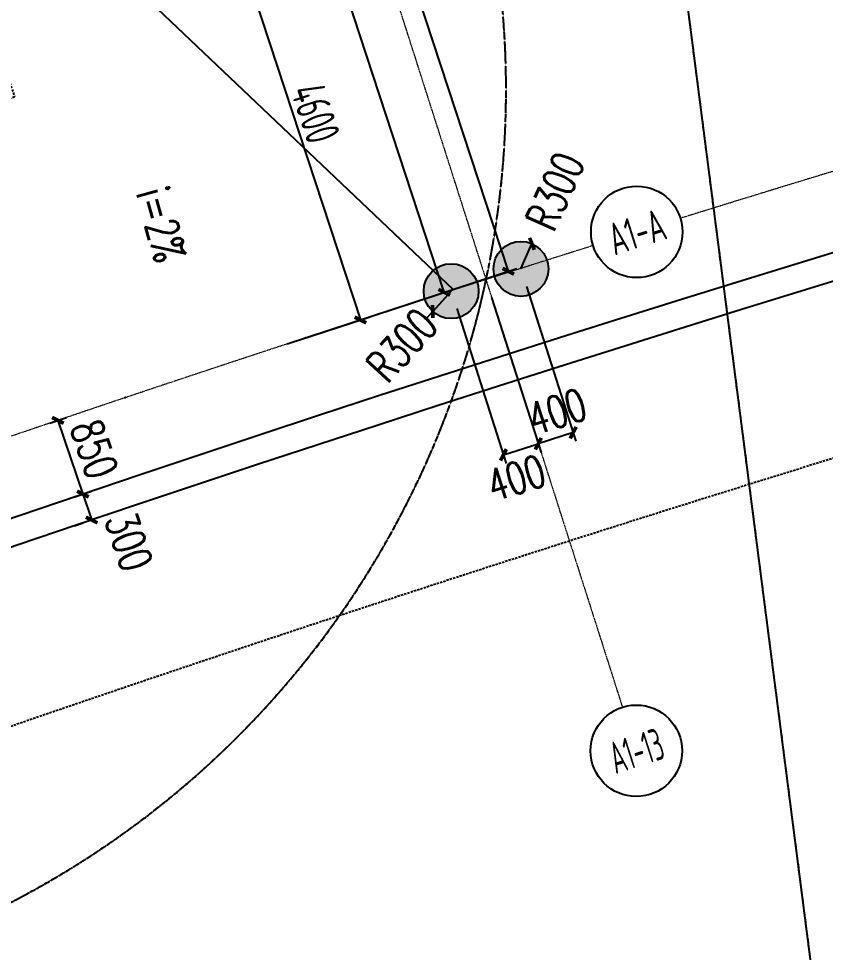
# Model space of a CAD drawing. Header units: millimetres. Extents: x -167 to 12027559, y -6694179 to 6449.
# Drawn here: x 11685704 to 11694520, y -6426227 to -6416026 of the extents above; entities that cross this region are included whole.
import ezdxf
from ezdxf.enums import TextEntityAlignment as Align

# ---------------------------------------------------------------- set-up
doc = ezdxf.new("R2010")
doc.units = ezdxf.units.MM
doc.header["$LTSCALE"] = 10
for name, pattern in [('A1-RG-AXIS$0$CENTER', [50.8, 31.75, -6.35, 6.35, -6.35]), ('A1-RI-F1$0$442 Site - Ground$0$HIDDEN2', [0.1875, 0.125, -0.0625]), ('A1-RI-F1$0$CENTER2', [1.125, 0.75, -0.125, 0.125, -0.125]), ('A1-RI-F1$0$HIDDEN', [0.375, 0.25, -0.125]), ('A1-RI-F1$0$SJX', [9, 6, -3]), ('A1-RI-F1$0$ZXX0', [15, 10, -2.5, 0, -2.5]), ('A1-RI-F1$0$ZXX1000', [18, 15, -1.25, 0.5, -1.25])]:
    doc.linetypes.add(name, pattern=pattern)
for name, color, linetype in [('A1-RG-AXIS$0$A-COLU-HATH', 8, 'Continuous'), ('A1-RG-AXIS$0$A-COLUMN', 7, 'Continuous'), ('A1-RG-AXIS$0$A-DETL-PEN0', 247, 'Continuous'), ('A1-RG-AXIS$0$A-DIMS-100', 1, 'Continuous'), ('A1-RG-AXIS$0$A-SYMB-NAME', 13, 'Continuous'), ('A1-RI-F1$0$442 Site - clean$0$mry-roads', 2, 'Continuous'), ('A1-RI-F1$0$442 Site - Ground$0$mry-overhead', 253, 'A1-RI-F1$0$442 Site - Ground$0$HIDDEN2'), ('A1-RI-F1$0$A-DIMS-1：100', 1, 'Continuous'), ('A1-RI-F1$0$A-EVAC1', 5, 'Continuous'), ('A1-RI-F1$0$A-STRS-TREA', 50, 'Continuous'), ('A1-RI-F1$0$A-SYMB-NAME', 4, 'Continuous'), ('A1-RI-F1$0$A-SYMB-STRS', 1, 'Continuous'), ('A1-RI-F1$0$G-ACCS', 7, 'Continuous'), ('A1-RI-F1$0$道路中线_KY2', 7, 'Continuous'), ('A1-RI-F1$0$道路中线_N1', 7, 'Continuous'), ('A1-RI-F1$0$道路中线_中科路', 7, 'Continuous'), ('A1-RI-F1$0$道路中线_内部道路', 3, 'A1-RI-F1$0$CENTER2')]:
    doc.layers.add(name, color=color, linetype=linetype)
doc.layers.add('A1-RG-AXIS$0$A-GRID', color=1, linetype='A1-RG-AXIS$0$CENTER', lineweight=9)
doc.layers.add('A1-RI-F1$0$车行道边线', color=5, linetype='A1-RI-F1$0$SJX', lineweight=40)
doc.styles.add('A1-RG-AXIS$0$A1-RG-AXIS$0$XD2008', font='xd-hzs.shx', dxfattribs={"width": 0.7, "bigfont": 'xd-hztxt.shx'})
doc.styles.add('A1-RG-AXIS$0$XD2008', font='xd-hzs.shx', dxfattribs={"width": 0.7, "bigfont": 'xd-hztxt.shx'})
doc.styles.add('A1-RI-F1$0$XD2008', font='txt.shx', dxfattribs={"width": 0.7, "bigfont": 'xd-hztxt.shx'})
doc.dimstyles.new('A1-RG-AXIS$0$XD100$0', dxfattribs={"dimscale": 100, "dimtxt": 5.5, "dimasz": 1, "dimexe": 1, "dimexo": 2, "dimgap": 0.5, "dimtad": 1, "dimdec": 0, "dimdsep": 46, "dimtxsty": 'A1-RG-AXIS$0$XD2008', "dimblk": 'A1-RG-AXIS$0$_ArchTick', "dimblk1": 'A1-RG-AXIS$0$_ArchTick', "dimblk2": 'A1-RG-AXIS$0$_ArchTick', "dimsah": 1, "dimcen": 2.5, "dimclrt": 4, "dimazin": 0, "dimtfac": 1, "dimtdec": 0, "dimtix": 1, "dimtmove": 0, "dimatfit": 3, "dimfxl": 0, "dimtolj": 1, "dimtzin": 0, "dimarcsym": 0})
doc.dimstyles.new('A1-RI-F1$0$XD100', dxfattribs={"dimscale": 100, "dimtxt": 3.5, "dimasz": 1, "dimexe": 1, "dimexo": 2, "dimgap": 1, "dimtad": 1, "dimdec": 0, "dimdsep": 46, "dimtxsty": 'A1-RI-F1$0$XD2008', "dimblk": 'A1-RI-F1$0$_ArchTick', "dimcen": 2.5, "dimclrd": 1, "dimclre": 1, "dimclrt": 4, "dimaunit": 1, "dimadec": 0, "dimazin": 0, "dimtfac": 1, "dimtdec": 0, "dimtix": 1, "dimtmove": 2, "dimatfit": 3, "dimfxl": 0, "dimtolj": 1, "dimtzin": 0, "dimarcsym": 0})
doc.dimstyles.new('A1-RI-F1$0$XD100$0', dxfattribs={"dimscale": 100, "dimtxt": 3.5, "dimasz": 2, "dimexe": 1, "dimexo": 2, "dimgap": 1, "dimtad": 1, "dimdec": 0, "dimdsep": 46, "dimtxsty": 'A1-RI-F1$0$XD2008', "dimblk1": 'A1-RI-F1$0$_ArchTick', "dimblk2": 'A1-RI-F1$0$_ArchTick', "dimsah": 1, "dimcen": 2.5, "dimclrd": 1, "dimclre": 1, "dimclrt": 4, "dimaunit": 1, "dimadec": 0, "dimazin": 0, "dimtfac": 1, "dimtdec": 0, "dimtix": 1, "dimtmove": 2, "dimatfit": 3, "dimfxl": 0, "dimtolj": 1, "dimtzin": 0, "dimarcsym": 0})

# ---------------------------------------------------------------- blocks, each defined once
blk = doc.blocks.new('A1-RG-AXIS$0$_ArchTick')
at = {"color": 0, "linetype": 'ByBlock', "const_width": 0.4}
blk.add_lwpolyline([(-0.5, -0.5), (0.5, 0.5)], dxfattribs=at)
blk = doc.blocks.new('*D683')
at = {"layer": 'A1-RG-AXIS$0$A-DIMS-100', "color": 0, "lineweight": -2}
for p, q in [((11680096, -6393230), (11681807, -6392668)), ((11690356, -6419016), (11681712, -6392699)), ((11688740, -6419547), (11690451, -6418985))]:
    blk.add_line(p, q, dxfattribs=at)
at = {"layer": 'Defpoints', "color": 0}
for p in [(11681712, -6392699), (11679906, -6393293), (11688550, -6419609)]:
    blk.add_point(p, dxfattribs=at)
at = {"layer": 'A1-RG-AXIS$0$A-DIMS-100', "color": 0, "lineweight": -2, "xscale": 100, "yscale": 100, "zscale": 100}
for p, rotation in [((11681712, -6392699), 108.182712823025), ((11690356, -6419016), 288.182712823025)]:
    blk.add_blockref('A1-RG-AXIS$0$_ArchTick', p, dxfattribs=dict(at, rotation=rotation))
at = {"layer": 'A1-RG-AXIS$0$A-DIMS-100', "color": 4, "insert": (11686260, -6405784), "char_height": 375, "attachment_point": 5, "rotation": 288.1827, "style": 'A1-RG-AXIS$0$XD2008'}
blk.add_mtext('\\A1;27700', dxfattribs=at)
blk = doc.blocks.new('*D700')
at = {"layer": 'A1-RG-AXIS$0$A-DIMS-100', "color": 0, "lineweight": -2}
for p, q in [((11687442, -6415132), (11688101, -6414916)), ((11688005, -6414947), (11689439, -6419318)), ((11688876, -6419503), (11689534, -6419287))]:
    blk.add_line(p, q, dxfattribs=at)
at = {"layer": 'Defpoints', "color": 0}
for p in [(11687252, -6415194), (11689439, -6419318), (11688686, -6419565)]:
    blk.add_point(p, dxfattribs=at)
at = {"layer": 'A1-RG-AXIS$0$A-DIMS-100', "color": 0, "lineweight": -2, "xscale": 100, "yscale": 100, "zscale": 100}
for p, rotation in [((11688005, -6414947), 108.1543853283377), ((11689439, -6419318), 288.1543853283377)]:
    blk.add_blockref('A1-RG-AXIS$0$_ArchTick', p, dxfattribs=dict(at, rotation=rotation))
at = {"layer": 'A1-RG-AXIS$0$A-DIMS-100', "color": 4, "insert": (11688948, -6417058), "char_height": 375, "attachment_point": 5, "rotation": 288.1544, "style": 'A1-RG-AXIS$0$XD2008'}
blk.add_mtext('\\A1;4600', dxfattribs=at)
blk = doc.blocks.new('A1-RG-AXIS$0$A1zhouhao')
at = {"color": 13}
blk.add_circle((11937809, -6402822), 500, dxfattribs=at)
at = {"style": 'A1-RG-AXIS$0$A1-RG-AXIS$0$XD2008', "width": 0.7}
blk.add_attdef('GRID', text='', height=500, dxfattribs=at).set_placement((11937809, -6402822), align=Align.MIDDLE)
blk = doc.blocks.new('A1-RI-F1$0$_ArchTick')
at = {"color": 0, "linetype": 'ByBlock', "const_width": 0.4}
blk.add_lwpolyline([(-0.5, -0.5), (0.5, 0.5)], dxfattribs=at)
blk = doc.blocks.new('*D133')
at = {"layer": 'A1-RI-F1$0$A-DIMS-1：100', "color": 1, "linetype": 'ByBlock', "lineweight": -2}
for p, q in [((11679737, -6392507), (11682247, -6391681)), ((11682152, -6391712), (11691055, -6418786)), ((11688640, -6419580), (11691150, -6418754))]:
    blk.add_line(p, q, dxfattribs=at)
at = {"layer": 'Defpoints', "color": 0, "linetype": 'ByBlock'}
for p in [(11679547, -6392569), (11691055, -6418786), (11688450, -6419642)]:
    blk.add_point(p, dxfattribs=at)
at = {"layer": 'A1-RI-F1$0$A-DIMS-1：100', "color": 1, "linetype": 'ByBlock', "lineweight": -2, "xscale": 100, "yscale": 100, "zscale": 100}
for p, rotation in [((11682152, -6391712), 108.2035673494226), ((11691055, -6418786), 288.2035673494226)]:
    blk.add_blockref('A1-RI-F1$0$_ArchTick', p, dxfattribs=dict(at, rotation=rotation))
at = {"layer": 'A1-RI-F1$0$A-DIMS-1：100', "color": 4, "linetype": 'ByBlock', "insert": (11686865, -6405163), "char_height": 350, "attachment_point": 5, "rotation": 288.2036, "style": 'A1-RI-F1$0$XD2008'}
blk.add_mtext('\\A1;28500', dxfattribs=at)
blk = doc.blocks.new('*D571')
at = {"layer": 'A1-RI-F1$0$A-DIMS-1：100', "color": 1, "linetype": 'ByBlock', "lineweight": -2}
blk.add_line((11691193, -6418760), (11691314, -6418486), dxfattribs=at)
at = {"layer": 'Defpoints', "color": 0, "linetype": 'ByBlock'}
for p in [(11691314, -6418486), (11691193, -6418760)]:
    blk.add_point(p, dxfattribs=at)
at = {"layer": 'A1-RI-F1$0$A-DIMS-1：100', "color": 1, "linetype": 'ByBlock', "lineweight": -2, "xscale": 100, "yscale": 100, "zscale": 100, "rotation": 66.18266000450488}
blk.add_blockref('A1-RI-F1$0$_ArchTick', (11691314, -6418486), dxfattribs=at)
at = {"layer": 'A1-RI-F1$0$A-DIMS-1：100', "color": 4, "linetype": 'ByBlock', "insert": (11691567, -6417913), "char_height": 350, "attachment_point": 5, "rotation": 66.1827, "style": 'A1-RI-F1$0$XD2008'}
blk.add_mtext('\\A1;R300', dxfattribs=at)
blk = doc.blocks.new('*D574')
at = {"layer": 'A1-RI-F1$0$A-DIMS-1：100', "color": 1, "linetype": 'ByBlock', "lineweight": -2}
for p, q in [((11690431, -6419004), (11690229, -6419225)), ((11690229, -6419225), (11690161, -6419299))]:
    blk.add_line(p, q, dxfattribs=at)
at = {"layer": 'Defpoints', "color": 0, "linetype": 'ByBlock'}
for p in [(11690431, -6419004), (11690229, -6419225)]:
    blk.add_point(p, dxfattribs=at)
at = {"layer": 'A1-RI-F1$0$A-DIMS-1：100', "color": 1, "linetype": 'ByBlock', "lineweight": -2, "xscale": 100, "yscale": 100, "zscale": 100, "rotation": 47.60113688192989}
blk.add_blockref('A1-RI-F1$0$_ArchTick', (11690229, -6419225), dxfattribs=at)
at = {"layer": 'A1-RI-F1$0$A-DIMS-1：100', "color": 4, "linetype": 'ByBlock', "insert": (11689892, -6419594), "char_height": 350, "attachment_point": 5, "rotation": 47.6011, "style": 'A1-RI-F1$0$XD2008'}
blk.add_mtext('\\A1;R300', dxfattribs=at)
blk = doc.blocks.new('*D589')
at = {"layer": 'A1-RI-F1$0$A-DIMS-1：100', "color": 1, "linetype": 'ByBlock', "lineweight": -2}
for p, q in [((11691254, -6418951), (11691795, -6420644)), ((11690873, -6419072), (11691414, -6420766)), ((11691764, -6420549), (11691383, -6420670))]:
    blk.add_line(p, q, dxfattribs=at)
at = {"layer": 'Defpoints', "color": 0, "linetype": 'ByBlock'}
for p in [(11691193, -6418760), (11690812, -6418882), (11691383, -6420670)]:
    blk.add_point(p, dxfattribs=at)
at = {"layer": 'A1-RI-F1$0$A-DIMS-1：100', "color": 1, "linetype": 'ByBlock', "lineweight": -2, "xscale": 100, "yscale": 100, "zscale": 100}
for p, rotation in [((11691764, -6420549), 17.71145615777847), ((11691383, -6420670), 197.7114561577784)]:
    blk.add_blockref('A1-RI-F1$0$_ArchTick', p, dxfattribs=dict(at, rotation=rotation))
at = {"layer": 'A1-RI-F1$0$A-DIMS-1：100', "color": 4, "linetype": 'ByBlock', "insert": (11691588, -6420319), "char_height": 350, "attachment_point": 5, "rotation": 17.7115, "style": 'A1-RI-F1$0$XD2008'}
blk.add_mtext('\\A1;400', dxfattribs=at)
blk = doc.blocks.new('*D590')
at = {"layer": 'A1-RI-F1$0$A-DIMS-1：100', "color": 1, "linetype": 'ByBlock', "lineweight": -2}
for p, q in [((11690873, -6419072), (11691414, -6420766)), ((11690492, -6419194), (11691033, -6420887)), ((11691002, -6420792), (11691383, -6420670))]:
    blk.add_line(p, q, dxfattribs=at)
at = {"layer": 'Defpoints', "color": 0, "linetype": 'ByBlock'}
for p in [(11690812, -6418882), (11690431, -6419004), (11691383, -6420670)]:
    blk.add_point(p, dxfattribs=at)
at = {"layer": 'A1-RI-F1$0$A-DIMS-1：100', "color": 1, "linetype": 'ByBlock', "lineweight": -2, "xscale": 100, "yscale": 100, "zscale": 100}
for p, rotation in [((11691383, -6420670), 17.71145615828669), ((11691002, -6420792), 197.7114561582867)]:
    blk.add_blockref('A1-RI-F1$0$_ArchTick', p, dxfattribs=dict(at, rotation=rotation))
at = {"layer": 'A1-RI-F1$0$A-DIMS-1：100', "color": 4, "linetype": 'ByBlock', "insert": (11691141, -6421045), "char_height": 350, "attachment_point": 5, "rotation": 17.7115, "style": 'A1-RI-F1$0$XD2008'}
blk.add_mtext('\\A1;400', dxfattribs=at)
blk = doc.blocks.new('A1-RI-F1$0$A1RUODIANJIAN')
at = {"layer": 'A1-RI-F1$0$A-SYMB-NAME', "linetype": 'ByBlock', "style": 'A1-RI-F1$0$XD2008', "width": 0.7}
blk.add_attdef('A1RUODIANJIAN', (11587156, -6438427), '', height=350, dxfattribs=at)
blk = doc.blocks.new('*D476')
at = {"layer": 'A1-RI-F1$0$A-DIMS-1：100', "color": 1, "linetype": 'ByBlock', "lineweight": -2}
for p, q in [((11686046, -6420445), (11686228, -6420383)), ((11686133, -6420415), (11686407, -6421220)), ((11686319, -6421250), (11686501, -6421188))]:
    blk.add_line(p, q, dxfattribs=at)
at = {"layer": 'Defpoints', "color": 0, "linetype": 'ByBlock'}
for p in [(11685856, -6420509), (11686407, -6421220), (11686129, -6421314)]:
    blk.add_point(p, dxfattribs=at)
at = {"layer": 'A1-RI-F1$0$A-DIMS-1：100', "color": 1, "linetype": 'ByBlock', "lineweight": -2, "xscale": 100, "yscale": 100, "zscale": 100}
for p, rotation in [((11686133, -6420415), 108.7457457858096), ((11686407, -6421220), 288.7457457858096)]:
    blk.add_blockref('A1-RI-F1$0$_ArchTick', p, dxfattribs=dict(at, rotation=rotation))
at = {"layer": 'A1-RI-F1$0$A-DIMS-1：100', "color": 4, "linetype": 'ByBlock', "insert": (11686530, -6420729), "char_height": 350, "attachment_point": 5, "rotation": 288.7457, "style": 'A1-RI-F1$0$XD2008'}
blk.add_mtext('\\A1;850', dxfattribs=at)
blk = doc.blocks.new('*D477')
at = {"layer": 'A1-RI-F1$0$A-DIMS-1：100', "color": 1, "linetype": 'ByBlock', "lineweight": -2}
for p, q in [((11686217, -6421284), (11686312, -6421252)), ((11686406, -6421220), (11686502, -6421504)), ((11686313, -6421568), (11686408, -6421536))]:
    blk.add_line(p, q, dxfattribs=at)
at = {"layer": 'Defpoints', "color": 0, "linetype": 'ByBlock'}
for p in [(11686406, -6421220), (11686502, -6421504), (11686502, -6421504)]:
    blk.add_point(p, dxfattribs=at)
at = {"layer": 'A1-RI-F1$0$A-DIMS-1：100', "color": 1, "linetype": 'ByBlock', "lineweight": -2, "xscale": 100, "yscale": 100, "zscale": 100}
for p, rotation in [((11686406, -6421220), 108.6876194643644), ((11686502, -6421504), 288.6876194643644)]:
    blk.add_blockref('A1-RI-F1$0$_ArchTick', p, dxfattribs=dict(at, rotation=rotation))
at = {"layer": 'A1-RI-F1$0$A-DIMS-1：100', "color": 4, "linetype": 'ByBlock', "insert": (11686909, -6421739), "char_height": 350, "attachment_point": 5, "rotation": 288.6876, "style": 'A1-RI-F1$0$XD2008'}
blk.add_mtext('\\A1;300', dxfattribs=at)
blk = doc.blocks.new('A1-RI-F1$0$A$C6B365CFD')
at = {"layer": 'A1-RI-F1$0$442 Site - clean$0$mry-roads', "linetype": 'A1-RI-F1$0$HIDDEN'}
blk.add_arc((142838, 84789), 10000, 289.4093, 7.3373, dxfattribs=at)
at = {"layer": 'A1-RI-F1$0$车行道边线', "linetype": 'A1-RI-F1$0$SJX', "lineweight": -3}
blk.add_arc((142838, 84789), 10000, 289.4093, 7.3373, dxfattribs=at)
at = {"layer": 'A1-RI-F1$0$道路中线_KY2', "color": 1, "linetype": 'A1-RI-F1$0$ZXX0', "ltscale": 0.5}
blk.add_line((146674, 148956), (156325, 74011), dxfattribs=at)
at = {"layer": 'A1-RI-F1$0$道路中线_N1', "color": 1, "linetype": 'A1-RI-F1$0$ZXX0', "ltscale": 0.5}
blk.add_arc((240704, -192975), 280000, 103.38777, 136.3046, dxfattribs=at)
blk.add_arc((240704, -192975), 280000, 103.38777, 136.3046, dxfattribs=at)
at = {"layer": 'A1-RI-F1$0$道路中线_中科路', "color": 6, "linetype": 'A1-RI-F1$0$ZXX1000', "ltscale": 150}
blk.add_line((146674, 148956), (156325, 74011), dxfattribs=at)
blk.add_arc((230751, -152053), 238000, 94.96529, 108.26246, dxfattribs=at)
at = {"layer": 'A1-RI-F1$0$道路中线_内部道路', "ltscale": 10}
blk.add_arc((240588, -192829), 331118, 95.27413, 136.56334, dxfattribs=at)
blk = doc.blocks.new('A1-RG-AXIS')
at = {"layer": 'A1-RG-AXIS$0$A-COLU-HATH', "linetype": 'ByBlock'}
h = blk.add_hatch(color=256, dxfattribs=at)
edge = h.paths.add_edge_path()
edge.add_arc((11691193.1, -6418760.1), 300, 0, 360)
h = blk.add_hatch(color=256, dxfattribs=at)
edge = h.paths.add_edge_path()
edge.add_arc((11690430.9, -6419003.5), 300, 0, 360)
at = {"layer": 'A1-RG-AXIS$0$A-COLUMN', "linetype": 'ByBlock'}
for centre in [(11691193.1, -6418760.1), (11690430.9, -6419003.5)]:
    blk.add_circle(centre, 300, dxfattribs=at)
at = {"layer": 'A1-RG-AXIS$0$A-DETL-PEN0', "linetype": 'A1-RG-AXIS$0$CENTER'}
for centre, radius, start, end in [((11778731.3, -6694179.2), 289000.1, 108.120828, 108.124793), ((11778731.2, -6694179), 288999.9, 108.532183, 108.536148)]:
    blk.add_arc(centre, radius, start, end, dxfattribs=at)
at = {"layer": 'A1-RG-AXIS$0$A-GRID', "ltscale": 0.05}
blk.add_line((11687617.4, -6408878.6), (11692302.5, -6423548.9), dxfattribs=at)
for points in [[(11759426.3, -6405824.2, 0.0587072), (11692937.2, -6418207.1, 0.0587072)], [(11690526.8, -6414141.5, 0.1045274), (11584753.6, -6473784.9)], [(11691982.8, -6418505.6, 0.1046378), (11587756.3, -6477270.1)]]:
    blk.add_lwpolyline(points, format="xyb", dxfattribs=at)
blk.add_arc((11778731.9, -6694178.6), 301700, 107.53359, 131.336201, dxfattribs=at)
at = {"layer": 'A1-RG-AXIS$0$A-SYMB-NAME', "linetype": 'ByBlock'}
ref = blk.add_blockref('A1-RG-AXIS$0$A1zhouhao', (-1618962.3, -3905692.8), dxfattribs=dict(at, rotation=17.51742783119421))
ref.add_attrib('GRID', 'A1-A', dxfattribs={"layer": '0', "color": 4, "height": 350, "rotation": 17.51743, "style": 'A1-RG-AXIS$0$A1-RG-AXIS$0$XD2008', "width": 0.7}).set_placement((11692459.4, -6418355.2), align=Align.MIDDLE)
ref = blk.add_blockref('A1-RG-AXIS$0$A1zhouhao', (-1627399.7, -3956455.3), dxfattribs=dict(at, rotation=17.71145616719129))
ref.add_attrib('GRID', 'A1-13', dxfattribs={"layer": '0', "color": 4, "height": 350, "rotation": 17.71146, "style": 'A1-RG-AXIS$0$A1-RG-AXIS$0$XD2008', "width": 0.6}).set_placement((11692454.6, -6424025.2), align=Align.MIDDLE)
at = {"layer": 'A1-RG-AXIS$0$A-DIMS-100'}
for p1, p2, distance, picture, middle in [((11688550, -6419609.5), (11679906.2, -6393292.6), -1900.9, '*D683', (11686259.7, -6405783.8)), ((11687252.5, -6415193.8), (11688685.7, -6419564.9), 792.5, '*D700', (11688947.8, -6417058.5))]:
    dim = blk.add_aligned_dim(p1=p1, p2=p2, distance=distance, dimstyle='A1-RG-AXIS$0$XD100$0', override={"dimtxt": 3.75}, dxfattribs=at)
    dim.commit()
    dim.dimension.update_dxf_attribs({"geometry": picture, "text_midpoint": middle})
blk = doc.blocks.new('A1-RI-F1')
at = {"layer": 'A1-RI-F1$0$442 Site - Ground$0$mry-overhead', "ltscale": 20}
blk.add_lwpolyline([(11758094.7, -6402408, 0.0075769), (11749262.8, -6403167.4), (11748849.8, -6399088.2, 0.055784), (11684355.1, -6412994.7), (11685659.4, -6416881.7, 0.0845607), (11599102.7, -6463333.3), (11592164.5, -6454413.7), (11594248, -6452806.9, 0.0000426), (11592636.5, -6450703.6, 0.0170342), (11576445.4, -6463980.2), (11589775.6, -6479462.5, -0.1641406), (11758553.3, -6408891.5, -0.1641406)], format="xyb", dxfattribs=at)
at = {"layer": 'A1-RI-F1$0$A-EVAC1'}
blk.add_line((11686488.8, -6415218.8), (11690451, -6418985.1), dxfattribs=at)
at = {"layer": 'A1-RI-F1$0$A-STRS-TREA'}
for radius, end in [(288150, 129.400757), (287850, 129.459087)]:
    blk.add_arc((11778731.9, -6694178.6), radius, 94.045841, end, dxfattribs=at)
at = {"layer": 'A1-RI-F1$0$A-SYMB-STRS'}
blk.add_lwpolyline([(11686891.3, -6417886.7, 0, 0, 0), (11687358.1, -6419341.2, 80, 0, 0), (11687449.8, -6419626.9, 0, 0, 0)], format="xyseb", dxfattribs=at)
at = {"color": 3, "linetype": 'ByBlock'}
blk.add_blockref('A1-RG-AXIS', (0, 0), dxfattribs=at)
at = {"layer": 'A1-RI-F1$0$A-SYMB-NAME', "linetype": 'ByBlock', "rotation": 285.7305912265965}
blk.add_blockref('A1-RI-F1$0$A1RUODIANJIAN', (14742829.9, 6480803.7), dxfattribs=at).add_auto_attribs({'A1RUODIANJIAN': 'i=2%'})
at = {"layer": 'A1-RI-F1$0$G-ACCS', "linetype": 'ByBlock'}
blk.add_blockref('A1-RI-F1$0$A$C6B365CFD', (11538192.7, -6501584.3), dxfattribs=at)
at = {"layer": 'A1-RI-F1$0$A-DIMS-1：100', "linetype": 'ByBlock'}
for p1, p2, distance, picture, middle in [((11679546.9, -6392569), (11688450, -6419642.3), 2742.4, '*D133', (11686864.9, -6405163)), ((11685856.2, -6420508.9), (11686129.4, -6421313.8), 292.8, '*D476', (11686530.5, -6420728.9))]:
    dim = blk.add_aligned_dim(p1=p1, p2=p2, distance=distance, dimstyle='A1-RI-F1$0$XD100$0', override={"dimasz": 1, "dimadec": 2, "dimazin": 2}, dxfattribs=at)
    dim.commit()
    dim.dimension.update_dxf_attribs({"geometry": picture, "text_midpoint": middle})
for center, mpoint, picture, middle in [((11691193.1, -6418760.1), (11691314.2, -6418485.7), '*D571', (11691567.2, -6417912.6)), ((11690430.9, -6419003.5), (11690228.6, -6419225.1), '*D574', (11689892.1, -6419593.7))]:
    dim = blk.add_radius_dim(center=center, mpoint=mpoint, dimstyle='A1-RI-F1$0$XD100', override={"dimblk1": 'A1-RI-F1$0$_ArchTick', "dimblk2": 'A1-RI-F1$0$_ArchTick', "dimsah": 1, "dimadec": 2, "dimazin": 2}, dxfattribs=at)
    dim.commit()
    dim.dimension.update_dxf_attribs({"geometry": picture, "text_midpoint": middle, "dimtype": 132})
for base, p1, p2, angle, picture, middle in [((11691383.2, -6420670.3), (11691193.1, -6418760.1), (11690812, -6418881.8), 197.71146, '*D589', (11691588, -6420319)), ((11691383.2, -6420670.3), (11690430.9, -6419003.5), (11690812, -6418881.8), 17.71146, '*D590', (11691141, -6421044.7)), ((11686502.4, -6421504.2), (11686406.3, -6421220), (11686502.4, -6421504.2), 288.68762, '*D477', (11686909, -6421739.2))]:
    dim = blk.add_linear_dim(base=base, p1=p1, p2=p2, angle=angle, dimstyle='A1-RI-F1$0$XD100$0', override={"dimasz": 1, "dimadec": 2, "dimazin": 2}, dxfattribs=at)
    dim.commit()
    dim.dimension.update_dxf_attribs({"geometry": picture, "text_midpoint": middle, "dimtype": 129})

msp = doc.modelspace()

# ---------------------------------------------------------------- block references
at = {"color": 0}
msp.add_blockref('A1-RI-F1', (0, 0), dxfattribs=at)

doc.saveas('drawing.dxf')
